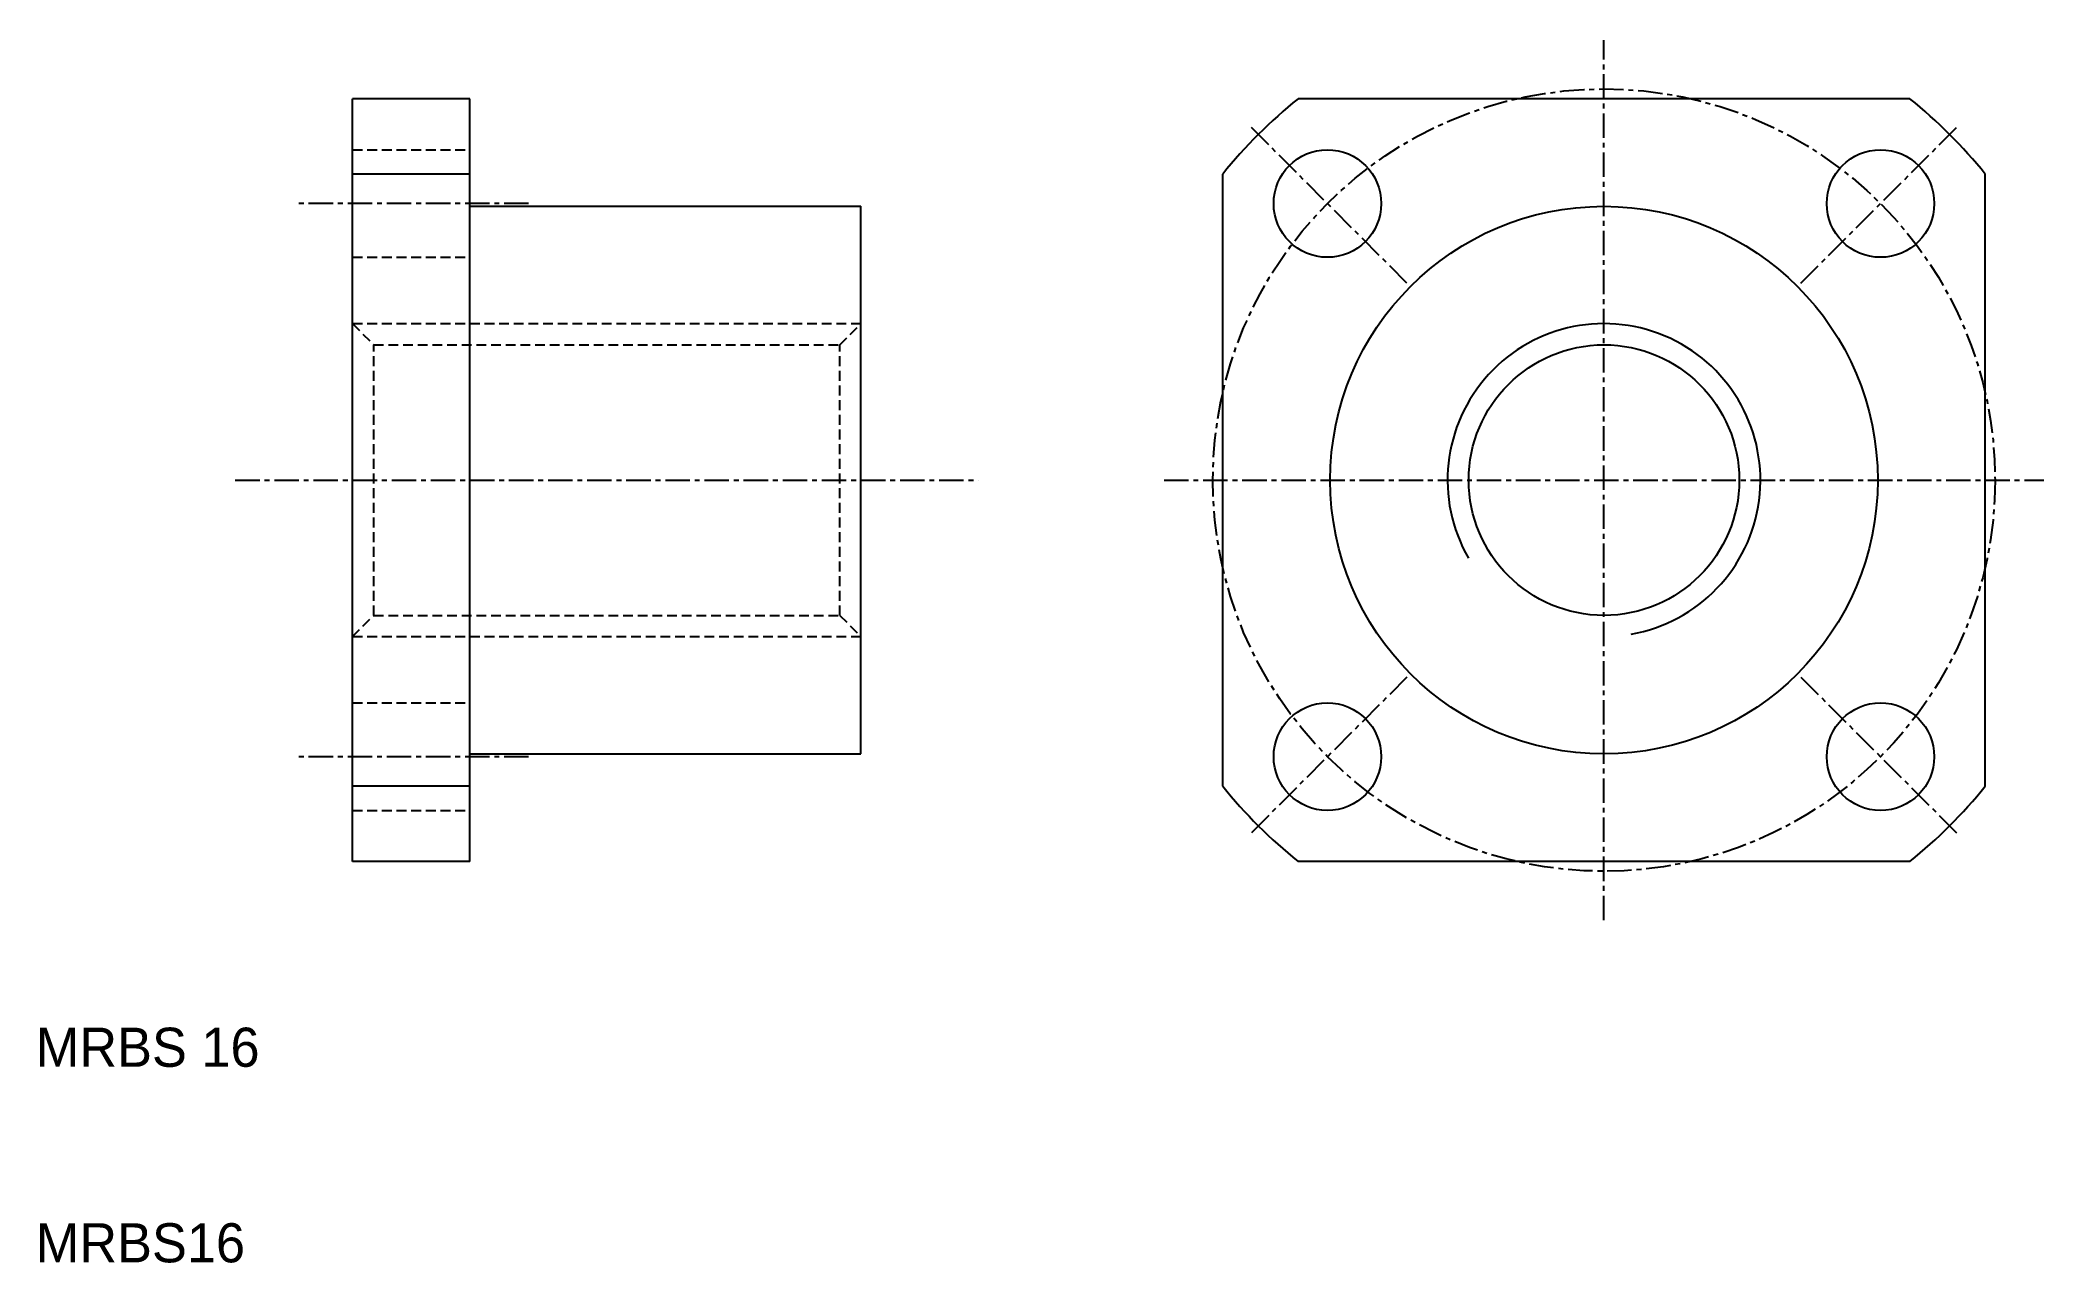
# Model space of a CAD drawing. Extents: x 10 to 113, y 10 to 72.
import ezdxf

# ---------------------------------------------------------------- set-up
doc = ezdxf.new("R2010")
doc.units = 0
doc.linetypes.add('CENTER', pattern=[2, 1.25, -0.25, 0.25, -0.25])
doc.linetypes.add('DASHED', pattern=[0.75, 0.5, -0.25])
doc.layers.get('0').update_dxf_attribs({"linetype": 'CONTINUOUS'})
doc.layers.add('CENTER', color=1, linetype='CENTER')

msp = doc.modelspace()

# ---------------------------------------------------------------- linework, layer by layer
at = {"color": 7, "linetype": 'CONTINUOUS'}
for p, q in [((26.20131095368503, 30.5), (26.20131095368503, 69.5)), ((32.20131095368504, 69.5), (26.20131095368503, 69.5)), ((32.201310953685, 30.50000000000001), (32.20131095368504, 69.5)), ((105.8457988008469, 69.5), (74.55682310652298, 69.5)), ((32.20131095368503, 65.64448784716211), (26.20131095368503, 65.64448784716211)), ((70.70131095368505, 34.35551215283796), (70.70131095368505, 65.64448784716203)), ((109.7013109536847, 34.35551215283799), (109.7013109536847, 65.64448784716201)), ((32.20131095368504, 64.00000000000001), (52.20131095368504, 64.00000000000001)), ((52.20131095368504, 36), (52.20131095368504, 64.00000000000001)), ((32.20131095368504, 36), (52.20131095368504, 36)), ((32.20131095368499, 34.35551215283799), (26.20131095368503, 34.35551215283799)), ((32.20131095368504, 30.50000000000001), (26.20131095368503, 30.5)), ((105.8457988008469, 30.5), (74.55682310652298, 30.5))]:
    msp.add_line(p, q, dxfattribs=at)
at = {"color": 3, "linetype": 'DASHED'}
for p, q in [((26.20131095368503, 66.89213562373097), (32.20131095368504, 66.89213562373097)), ((26.20131095368503, 61.39213562373097), (32.20131095368504, 61.39213562373097)), ((26.20131095368503, 58), (52.20131095368504, 58)), ((26.20131095368503, 58), (27.28381095368507, 56.91749999999998)), ((51.11881095368503, 56.91749999999998), (52.20131095368504, 58)), ((27.28381095368507, 43.08249999999998), (27.28381095368507, 56.91749999999998)), ((27.28381095368507, 56.91749999999998), (51.11881095368503, 56.91749999999998)), ((51.11881095368503, 43.0825), (51.11881095368503, 56.91749999999998)), ((26.20131095368503, 42.00000000000001), (27.28381095368502, 43.08249999999999)), ((27.28381095368502, 43.08249999999999), (51.11881095368507, 43.0825)), ((51.11881095368507, 43.0825), (52.20131095368504, 42.00000000000001)), ((26.20131095368503, 42.00000000000001), (52.20131095368504, 42.00000000000001)), ((26.20131095368503, 38.60786437626904), (32.20131095368504, 38.60786437626904)), ((26.20131095368503, 33.10786437626905), (32.20131095368504, 33.10786437626905))]:
    msp.add_line(p, q, dxfattribs=at)
at = {"color": 7, "linetype": 'CONTINUOUS'}
for centre, radius in [((76.05917532995409, 64.14213562373095), 2.75), ((104.3434465774157, 64.14213562373095), 2.75), ((90.20131095368502, 50), 14), ((90.20131095368502, 50), 6.9175), ((76.05917532995409, 35.85786437626904), 2.75), ((104.3434465774157, 35.85786437626904), 2.75)]:
    msp.add_circle(centre, radius, dxfattribs=at)
for start, end in [(128.7394245978554, 141.260575402144), (38.73942459785562, 51.26057540214437), (218.7394245978556, 231.2605754021442), (308.7394245978557, 321.2605754021442)]:
    msp.add_arc((90.20131095368502, 50), 25, start, end, dxfattribs=at)
at = {"color": 3, "linetype": 'CONTINUOUS'}
msp.add_arc((90.20131095368502, 50), 8, 279.9999999999997, 209.9999999999997, dxfattribs=at)
at = {"layer": 'CENTER', "color": 1, "linetype": 'CENTER'}
for p, q in [((90.20131095368502, 27.5), (90.20131095368502, 72.5)), ((80.12503932177663, 60.07627163190829), (71.99331133813139, 68.2079996155536)), ((100.2775825855932, 60.07627163190829), (108.4093105692384, 68.2079996155536)), ((35.20131095368503, 64.14213562373097), (23.20131095368503, 64.14213562373097)), ((20.20131095368502, 50), (58.20131095368505, 50)), ((67.70131095368504, 50), (112.7013109536847, 50)), ((80.12503932177663, 39.92372836809169), (71.99331133813146, 31.79200038444639)), ((100.2775825855932, 39.92372836809169), (108.4093105692385, 31.79200038444641)), ((35.20131095368503, 35.85786437626904), (23.20131095368503, 35.85786437626904))]:
    msp.add_line(p, q, dxfattribs=at)
msp.add_circle((90.20131095368502, 50), 20, dxfattribs=at)

# ---------------------------------------------------------------- texts
at = {"color": 7, "linetype": 'CONTINUOUS'}
for s, p in [('MRBS 16', (10, 20)), ('MRBS16', (10, 10))]:
    msp.add_text(s, height=2, dxfattribs=at).set_placement(p)

doc.saveas('drawing.dxf')
